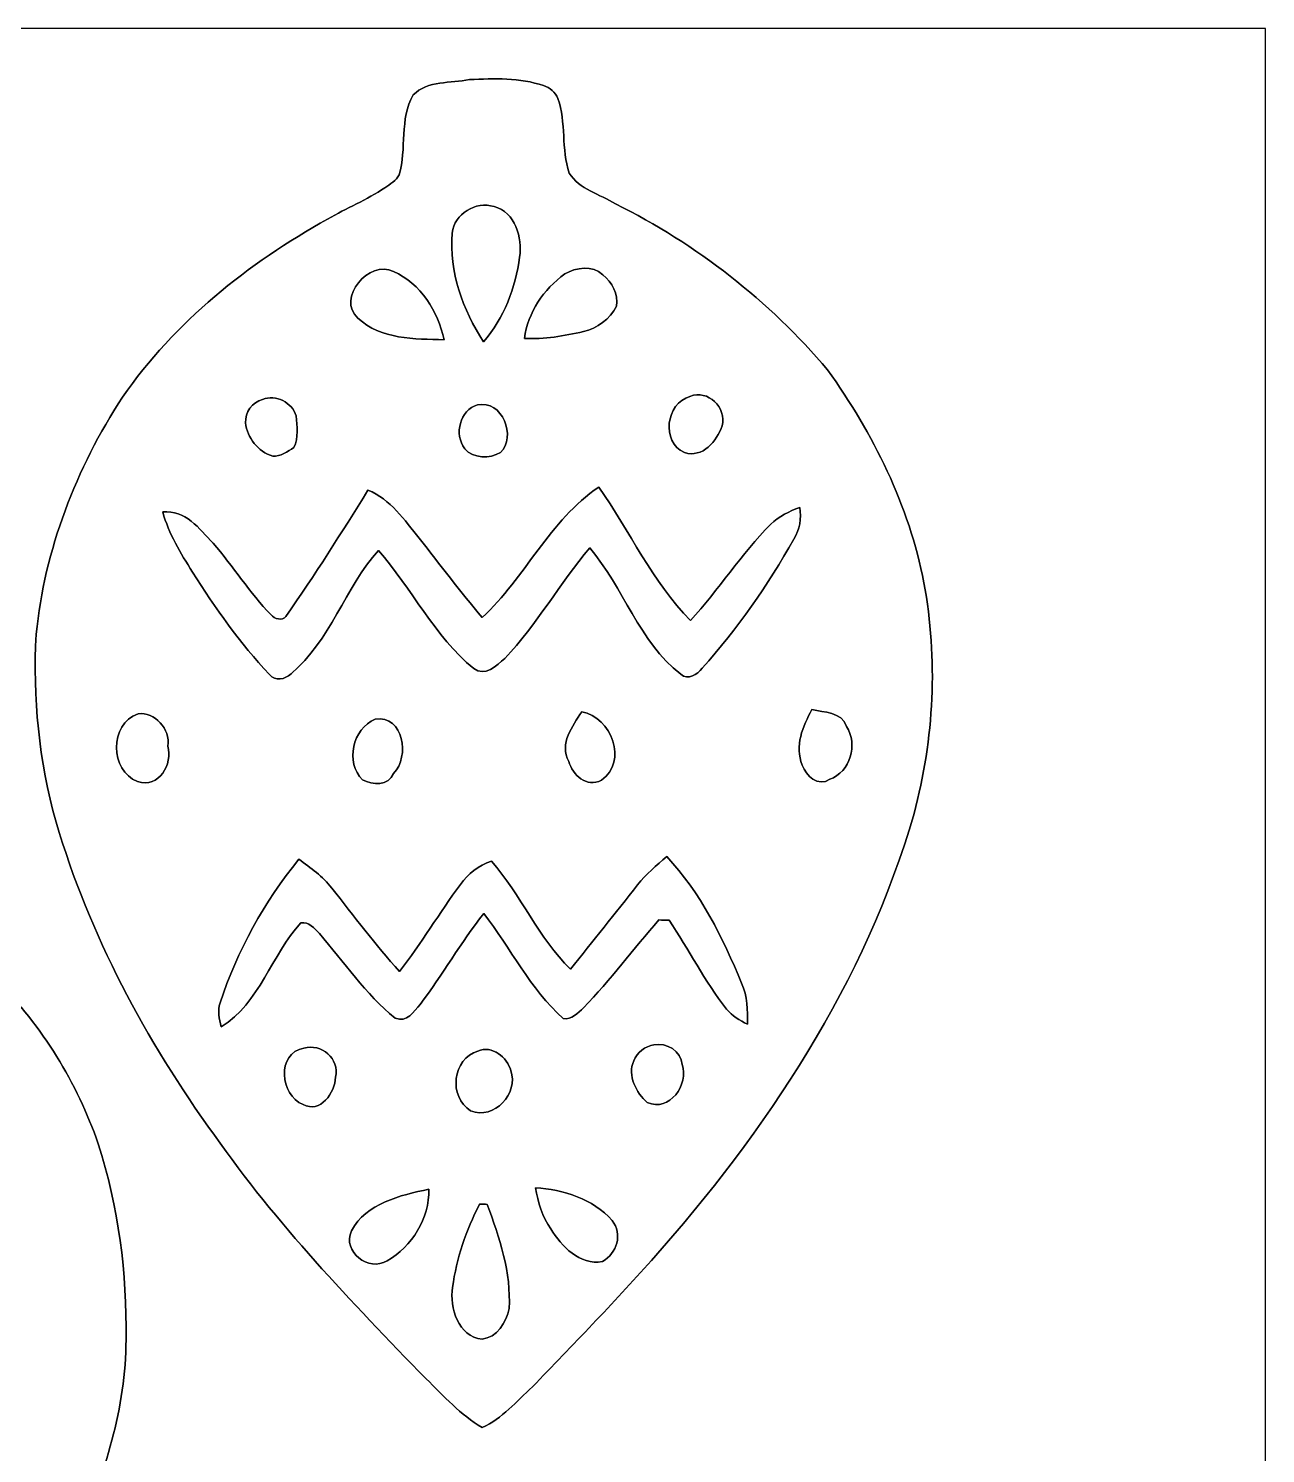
# Model space of a CAD drawing. Header units: centimetres. Extents: x -16.8 to 16.8, y -16.7 to 16.7.
# Drawn here: x 0.96 to 16.77, y -1.55 to 16.67 of the extents above; entities that cross this region are included whole.
import ezdxf

# ---------------------------------------------------------------- set-up
doc = ezdxf.new("R2010")
doc.units = ezdxf.units.CM
doc.header["$MEASUREMENT"] = 0
doc.layers.add('Layer 1', color=7, linetype='Continuous')

msp = doc.modelspace()

# ---------------------------------------------------------------- linework, layer by layer
at = {"layer": 'Layer 1', "color": 7}
for points, knots in [([(-16.77458, 16.66875), (-16.77458, 16.66875), (16.77458, 16.66875), (16.77458, 16.66875), (16.77458, 16.66875), (16.77458, 16.66875), (16.77458, -16.66875), (16.77458, -16.66875), (16.77458, -16.66875), (16.77458, -16.66875), (-16.77458, -16.66875), (-16.77458, -16.66875), (-16.77458, -16.66875), (-16.77458, -16.66875), (-16.77458, 16.66875), (-16.77458, 16.66875), (-16.77458, 16.66875), (-16.77458, 16.66875), (-16.77458, 16.66875), (-16.77458, 16.66875)], [0, 0, 0, 0, 0.16666667, 0.16666667, 0.16666667, 0.16666667, 0.33333333, 0.33333333, 0.33333333, 0.33333333, 0.5, 0.5, 0.5, 0.5, 0.66666667, 0.66666667, 0.66666667, 0.66666667, 1, 1, 1, 1]), ([(6.59518, 16.0147), (6.35847, 15.96637), (6.05861, 16.00694), (5.87622, 15.81997), (5.87622, 15.81997), (5.69701, 15.51376), (5.79649, 15.12817), (5.69489, 14.79832), (5.69489, 14.79832), (5.66455, 14.7193), (5.57601, 14.67979), (5.51462, 14.63357), (5.51462, 14.63357), (5.28285, 14.47765), (5.02285, 14.37181), (4.7812, 14.23317), (4.7812, 14.23317), (3.76273, 13.66591), (2.82716, 12.91696), (2.15688, 11.95423), (2.15688, 11.95423), (1.56704, 11.04653), (1.16064, 10.00584), (1.05516, 8.92422), (1.05516, 8.92422), (1.00824, 8.11812), (1.09114, 7.30285), (1.30881, 6.52462), (1.30881, 6.52462), (1.73637, 5.08212), (2.45075, 3.73733), (3.33375, 2.52342), (3.33375, 2.52342), (4.12327, 1.39206), (5.07965, 0.39335), (6.03991, -0.59231), (6.03991, -0.59231), (6.26745, -0.81139), (6.48194, -1.05586), (6.75816, -1.21461), (6.75816, -1.21461), (7.01252, -1.10384), (7.19702, -0.87948), (7.39951, -0.69709), (7.39951, -0.69709), (7.91104, -0.16157), (8.43209, 0.36513), (8.9221, 0.92075), (8.9221, 0.92075), (10.39812, 2.57881), (11.66424, 4.4831), (12.28019, 6.63399), (12.28019, 6.63399), (12.53772, 7.59178), (12.58676, 8.60707), (12.40719, 9.58321), (12.40719, 9.58321), (12.21528, 10.57134), (11.75949, 11.49068), (11.17494, 12.30348), (11.17494, 12.30348), (10.43058, 13.18789), (9.49784, 13.91214), (8.46314, 14.42649), (8.46314, 14.42649), (8.26558, 14.54926), (7.99853, 14.61347), (7.87047, 14.8209), (7.87047, 14.8209), (7.76887, 15.12605), (7.83308, 15.46754), (7.72689, 15.7734), (7.72689, 15.7734), (7.69302, 15.85207), (7.62494, 15.91275), (7.5438, 15.93885), (7.5438, 15.93885), (7.239, 16.03975), (6.91092, 16.03304), (6.59518, 16.0147), (6.59518, 16.0147), (6.59518, 16.0147), (6.59518, 16.0147), (6.59518, 16.0147)], [0, 0, 0, 0, 0.04545455, 0.04545455, 0.04545455, 0.04545455, 0.09090909, 0.09090909, 0.09090909, 0.09090909, 0.13636364, 0.13636364, 0.13636364, 0.13636364, 0.18181818, 0.18181818, 0.18181818, 0.18181818, 0.22727273, 0.22727273, 0.22727273, 0.22727273, 0.27272727, 0.27272727, 0.27272727, 0.27272727, 0.31818182, 0.31818182, 0.31818182, 0.31818182, 0.36363636, 0.36363636, 0.36363636, 0.36363636, 0.40909091, 0.40909091, 0.40909091, 0.40909091, 0.45454545, 0.45454545, 0.45454545, 0.45454545, 0.5, 0.5, 0.5, 0.5, 0.54545455, 0.54545455, 0.54545455, 0.54545455, 0.59090909, 0.59090909, 0.59090909, 0.59090909, 0.63636364, 0.63636364, 0.63636364, 0.63636364, 0.68181818, 0.68181818, 0.68181818, 0.68181818, 0.72727273, 0.72727273, 0.72727273, 0.72727273, 0.77272727, 0.77272727, 0.77272727, 0.77272727, 0.81818182, 0.81818182, 0.81818182, 0.81818182, 0.86363636, 0.86363636, 0.86363636, 0.86363636, 0.90909091, 0.90909091, 0.90909091, 0.90909091, 1, 1, 1, 1]), ([(6.37293, 14.05431), (6.40433, 14.30055), (6.67209, 14.46565), (6.91092, 14.39227), (6.91092, 14.39227), (7.18114, 14.32419), (7.27498, 13.99293), (7.23724, 13.7474), (7.23724, 13.7474), (7.18855, 13.35158), (7.03227, 12.96917), (6.77651, 12.6619), (6.77651, 12.6619), (6.50663, 13.07112), (6.33342, 13.55901), (6.37293, 14.05431)], [0, 0, 0, 0, 0.2, 0.2, 0.2, 0.2, 0.4, 0.4, 0.4, 0.4, 0.6, 0.6, 0.6, 0.6, 1, 1, 1, 1]), ([(5.16925, 12.96599), (4.88738, 13.2207), (5.31283, 13.71741), (5.62469, 13.56395), (5.62469, 13.56395), (5.96935, 13.40485), (6.19619, 13.0556), (6.26992, 12.69083), (6.26992, 12.69083), (5.89703, 12.70035), (5.46135, 12.69083), (5.16925, 12.96599)], [0, 0, 0, 0, 0.25, 0.25, 0.25, 0.25, 0.5, 0.5, 0.5, 0.5, 1, 1, 1, 1]), ([(7.81332, 13.53079), (7.95761, 13.61581), (8.16963, 13.64721), (8.29945, 13.52021), (8.29945, 13.52021), (8.41798, 13.42355), (8.50089, 13.27644), (8.47549, 13.11769), (8.47549, 13.11769), (8.38906, 12.95576), (8.23066, 12.83441), (8.05145, 12.7949), (8.05145, 12.7949), (7.80415, 12.73951), (7.55227, 12.6933), (7.29827, 12.706), (7.29827, 12.706), (7.34166, 13.04043), (7.54345, 13.33535), (7.81332, 13.53079)], [0, 0, 0, 0, 0.16666667, 0.16666667, 0.16666667, 0.16666667, 0.33333333, 0.33333333, 0.33333333, 0.33333333, 0.5, 0.5, 0.5, 0.5, 0.66666667, 0.66666667, 0.66666667, 0.66666667, 1, 1, 1, 1]), ([(9.41493, 11.96587), (9.6453, 12.05971), (9.88519, 11.81982), (9.82627, 11.58946), (9.82627, 11.58946), (9.76101, 11.39931), (9.57792, 11.17), (9.34367, 11.24903), (9.34367, 11.24903), (9.04169, 11.38167), (9.10696, 11.87697), (9.41493, 11.96587)], [0, 0, 0, 0, 0.25, 0.25, 0.25, 0.25, 0.5, 0.5, 0.5, 0.5, 1, 1, 1, 1]), ([(3.94794, 11.92812), (4.12186, 11.99444), (4.32752, 11.88967), (4.37832, 11.7154), (4.37832, 11.7154), (4.39173, 11.58416), (4.41078, 11.43635), (4.35116, 11.31252), (4.35116, 11.31252), (4.26967, 11.26208), (4.18077, 11.19329), (4.07987, 11.2014), (4.07987, 11.2014), (3.89114, 11.2589), (3.75497, 11.43564), (3.73168, 11.62826), (3.73168, 11.62826), (3.72533, 11.76126), (3.81847, 11.8932), (3.94794, 11.92812)], [0, 0, 0, 0, 0.16666667, 0.16666667, 0.16666667, 0.16666667, 0.33333333, 0.33333333, 0.33333333, 0.33333333, 0.5, 0.5, 0.5, 0.5, 0.66666667, 0.66666667, 0.66666667, 0.66666667, 1, 1, 1, 1]), ([(6.69854, 11.85651), (7.01111, 11.92989), (7.20337, 11.44658), (6.99206, 11.24656), (6.99206, 11.24656), (6.85447, 11.16753), (6.64316, 11.16894), (6.5345, 11.297), (6.5345, 11.297), (6.39692, 11.47798), (6.46994, 11.79301), (6.69854, 11.85651)], [0, 0, 0, 0, 0.25, 0.25, 0.25, 0.25, 0.5, 0.5, 0.5, 0.5, 1, 1, 1, 1]), ([(6.75957, 9.13836), (7.30744, 9.64988), (7.62035, 10.37978), (8.25006, 10.80735), (8.25006, 10.80735), (8.64341, 10.24255), (8.93586, 9.59626), (9.41987, 9.09955), (9.41987, 9.09955), (9.78323, 9.49254), (10.0711, 9.94974), (10.44787, 10.33145), (10.44787, 10.33145), (10.55017, 10.43481), (10.68564, 10.49584), (10.82005, 10.547), (10.82005, 10.547), (10.83663, 10.40624), (10.82428, 10.26301), (10.74314, 10.14201), (10.74314, 10.14201), (10.414, 9.55181), (10.01995, 8.99583), (9.57157, 8.48995), (9.57157, 8.48995), (9.50666, 8.41199), (9.3913, 8.33191), (9.29675, 8.41446), (9.29675, 8.41446), (8.75841, 8.83144), (8.5665, 9.52324), (8.13364, 10.02841), (8.13364, 10.02841), (7.74947, 9.57439), (7.45843, 9.04734), (7.04638, 8.6166), (7.04638, 8.6166), (6.94196, 8.52593), (6.79238, 8.3753), (6.65127, 8.48572), (6.65127, 8.48572), (6.1468, 8.90164), (5.85646, 9.50877), (5.43172, 9.99737), (5.43172, 9.99737), (5.00098, 9.51442), (4.81965, 8.84308), (4.31377, 8.42045), (4.31377, 8.42045), (4.23404, 8.34849), (4.11374, 8.31638), (4.03754, 8.41163), (4.03754, 8.41163), (3.66077, 8.8078), (3.34645, 9.26112), (3.05259, 9.72079), (3.05259, 9.72079), (2.90336, 9.9635), (2.74638, 10.20904), (2.67476, 10.48844), (2.67476, 10.48844), (2.95416, 10.51877), (3.14537, 10.27465), (3.31611, 10.0898), (3.31611, 10.0898), (3.57329, 9.79205), (3.7846, 9.45691), (4.05765, 9.17257), (4.05765, 9.17257), (4.10281, 9.12248), (4.20123, 9.09249), (4.2485, 9.15282), (4.2485, 9.15282), (4.6168, 9.67881), (4.95935, 10.22279), (5.29766, 10.76819), (5.29766, 10.76819), (5.58412, 10.65036), (5.76439, 10.38331), (5.95418, 10.15189), (5.95418, 10.15189), (6.21806, 9.81075), (6.47947, 9.46679), (6.75957, 9.13836)], [0, 0, 0, 0, 0.04545455, 0.04545455, 0.04545455, 0.04545455, 0.09090909, 0.09090909, 0.09090909, 0.09090909, 0.13636364, 0.13636364, 0.13636364, 0.13636364, 0.18181818, 0.18181818, 0.18181818, 0.18181818, 0.22727273, 0.22727273, 0.22727273, 0.22727273, 0.27272727, 0.27272727, 0.27272727, 0.27272727, 0.31818182, 0.31818182, 0.31818182, 0.31818182, 0.36363636, 0.36363636, 0.36363636, 0.36363636, 0.40909091, 0.40909091, 0.40909091, 0.40909091, 0.45454545, 0.45454545, 0.45454545, 0.45454545, 0.5, 0.5, 0.5, 0.5, 0.54545455, 0.54545455, 0.54545455, 0.54545455, 0.59090909, 0.59090909, 0.59090909, 0.59090909, 0.63636364, 0.63636364, 0.63636364, 0.63636364, 0.68181818, 0.68181818, 0.68181818, 0.68181818, 0.72727273, 0.72727273, 0.72727273, 0.72727273, 0.77272727, 0.77272727, 0.77272727, 0.77272727, 0.81818182, 0.81818182, 0.81818182, 0.81818182, 0.86363636, 0.86363636, 0.86363636, 0.86363636, 0.90909091, 0.90909091, 0.90909091, 0.90909091, 1, 1, 1, 1]), ([(-6.12069, 7.92127), (-6.24769, 7.5879), (-6.24311, 7.22665), (-6.29003, 6.8774), (-6.29003, 6.8774), (-6.33624, 6.73206), (-6.52956, 6.72218), (-6.6481, 6.6802), (-6.6481, 6.6802), (-8.24054, 6.31261), (-9.71091, 5.4169), (-10.74667, 4.15043), (-10.74667, 4.15043), (-11.29877, 3.4163), (-11.70799, 2.5721), (-11.90766, 1.67323), (-11.90766, 1.67323), (-12.10098, 0.79763), (-12.18988, -0.11959), (-12.00644, -1.00506), (-12.00644, -1.00506), (-11.62826, -3.03636), (-10.21539, -4.79566), (-8.4141, -5.76756), (-8.4141, -5.76756), (-6.74864, -6.67456), (-4.7311, -6.79732), (-2.91289, -6.33377), (-2.91289, -6.33377), (-0.97226, -5.81201), (0.68157, -4.39067), (1.57727, -2.60244), (1.57727, -2.60244), (1.93428, -1.81257), (2.20169, -0.96308), (2.2038, -0.0889), (2.2038, -0.0889), (2.21862, 0.75706), (2.10502, 1.6062), (1.8482, 2.41265), (1.8482, 2.41265), (1.57445, 3.19123), (1.13841, 3.91936), (0.54398, 4.49545), (0.54398, 4.49545), (-0.28504, 5.36116), (-1.31269, 6.03956), (-2.44122, 6.44666), (-2.44122, 6.44666), (-2.81023, 6.58707), (-3.21345, 6.63646), (-3.57117, 6.80014), (-3.57117, 6.80014), (-3.72674, 7.10565), (-3.62832, 7.47924), (-3.73874, 7.80203), (-3.73874, 7.80203), (-3.86539, 8.001), (-4.12821, 7.99042), (-4.33211, 8.01864), (-4.33211, 8.01864), (-4.92866, 8.09166), (-5.53473, 8.04827), (-6.12069, 7.92127), (-6.12069, 7.92127), (-6.12069, 7.92127), (-6.12069, 7.92127), (-6.12069, 7.92127)], [0, 0, 0, 0, 0.05555556, 0.05555556, 0.05555556, 0.05555556, 0.11111111, 0.11111111, 0.11111111, 0.11111111, 0.16666667, 0.16666667, 0.16666667, 0.16666667, 0.22222222, 0.22222222, 0.22222222, 0.22222222, 0.27777778, 0.27777778, 0.27777778, 0.27777778, 0.33333333, 0.33333333, 0.33333333, 0.33333333, 0.38888889, 0.38888889, 0.38888889, 0.38888889, 0.44444444, 0.44444444, 0.44444444, 0.44444444, 0.5, 0.5, 0.5, 0.5, 0.55555556, 0.55555556, 0.55555556, 0.55555556, 0.61111111, 0.61111111, 0.61111111, 0.61111111, 0.66666667, 0.66666667, 0.66666667, 0.66666667, 0.72222222, 0.72222222, 0.72222222, 0.72222222, 0.77777778, 0.77777778, 0.77777778, 0.77777778, 0.83333333, 0.83333333, 0.83333333, 0.83333333, 0.88888889, 0.88888889, 0.88888889, 0.88888889, 1, 1, 1, 1]), ([(2.35691, 7.90963), (2.56752, 7.93432), (2.77636, 7.71031), (2.73685, 7.49617), (2.73685, 7.49617), (2.80494, 7.26475), (2.62572, 6.95149), (2.35021, 7.0418), (2.35021, 7.0418), (1.99849, 7.17938), (1.98896, 7.77804), (2.35691, 7.90963)], [0, 0, 0, 0, 0.25, 0.25, 0.25, 0.25, 0.5, 0.5, 0.5, 0.5, 1, 1, 1, 1]), ([(5.3908, 7.83978), (5.75169, 7.89058), (5.83671, 7.36282), (5.62469, 7.14622), (5.62469, 7.14622), (5.56189, 6.985), (5.35305, 6.99241), (5.22887, 7.06508), (5.22887, 7.06508), (4.9971, 7.28345), (5.10505, 7.72054), (5.3908, 7.83978)], [0, 0, 0, 0, 0.25, 0.25, 0.25, 0.25, 0.5, 0.5, 0.5, 0.5, 1, 1, 1, 1]), ([(8.03134, 7.93432), (8.40599, 7.86412), (8.6293, 7.29827), (8.28322, 7.0612), (8.28322, 7.0612), (8.09413, 6.95501), (7.91351, 7.12823), (7.86553, 7.29968), (7.86553, 7.29968), (7.73924, 7.53039), (7.91386, 7.74982), (8.03134, 7.93432)], [0, 0, 0, 0, 0.25, 0.25, 0.25, 0.25, 0.5, 0.5, 0.5, 0.5, 1, 1, 1, 1]), ([(10.97527, 7.96219), (11.12696, 7.92304), (11.35733, 7.9375), (11.41554, 7.74559), (11.41554, 7.74559), (11.56688, 7.51558), (11.46528, 7.16492), (11.20211, 7.07072), (11.20211, 7.07072), (11.05394, 6.97054), (10.89695, 7.11517), (10.85109, 7.25241), (10.85109, 7.25241), (10.74808, 7.49723), (10.85885, 7.74841), (10.97527, 7.96219)], [0, 0, 0, 0, 0.2, 0.2, 0.2, 0.2, 0.4, 0.4, 0.4, 0.4, 0.6, 0.6, 0.6, 0.6, 1, 1, 1, 1]), ([(8.74395, 5.721), (8.85155, 5.85788), (8.98631, 5.96971), (9.11825, 6.08189), (9.11825, 6.08189), (9.55146, 5.62151), (9.83615, 5.04331), (10.07533, 4.4637), (10.07533, 4.4637), (10.15047, 4.29895), (10.15294, 4.11656), (10.14906, 3.93841), (10.14906, 3.93841), (10.0524, 3.99098), (9.95327, 4.04601), (9.88307, 4.13279), (9.88307, 4.13279), (9.60508, 4.49016), (9.39835, 4.89409), (9.14859, 5.27015), (9.14859, 5.27015), (9.10449, 5.27121), (9.0611, 5.27191), (9.01771, 5.27262), (9.01771, 5.27262), (8.69033, 4.90396), (8.39858, 4.50462), (8.05427, 4.15114), (8.05427, 4.15114), (7.98442, 4.08376), (7.90046, 3.99697), (7.79321, 4.01179), (7.79321, 4.01179), (7.37306, 4.39279), (7.12082, 4.91349), (6.77721, 5.35728), (6.77721, 5.35728), (6.48688, 4.98299), (6.24911, 4.57165), (5.96547, 4.19276), (5.96547, 4.19276), (5.88186, 4.10422), (5.79931, 3.95041), (5.6448, 4.0192), (5.6448, 4.0192), (5.26486, 4.3247), (4.99286, 4.73498), (4.67572, 5.0994), (4.67572, 5.0994), (4.61257, 5.16537), (4.54096, 5.25251), (4.4383, 5.23593), (4.4383, 5.23593), (4.06224, 4.82459), (3.91336, 4.21181), (3.42159, 3.90631), (3.42159, 3.90631), (3.3976, 4.00544), (3.37044, 4.11127), (3.40713, 4.21111), (3.40713, 4.21111), (3.62373, 4.87927), (3.97157, 5.50157), (4.41254, 6.04767), (4.41254, 6.04767), (4.5653, 5.94113), (4.71876, 5.82965), (4.83376, 5.68078), (4.83376, 5.68078), (5.11916, 5.32271), (5.39186, 4.95371), (5.70159, 4.61539), (5.70159, 4.61539), (5.98029, 4.9724), (6.21136, 5.36293), (6.47876, 5.7277), (6.47876, 5.7277), (6.57754, 5.86352), (6.71336, 5.97112), (6.87529, 6.02333), (6.87529, 6.02333), (7.25311, 5.59329), (7.47995, 5.04543), (7.88705, 4.64185), (7.88705, 4.64185), (8.1721, 5.00204), (8.46137, 5.35869), (8.74395, 5.721)], [0, 0, 0, 0, 0.04347826, 0.04347826, 0.04347826, 0.04347826, 0.08695652, 0.08695652, 0.08695652, 0.08695652, 0.13043478, 0.13043478, 0.13043478, 0.13043478, 0.17391304, 0.17391304, 0.17391304, 0.17391304, 0.2173913, 0.2173913, 0.2173913, 0.2173913, 0.26086957, 0.26086957, 0.26086957, 0.26086957, 0.30434783, 0.30434783, 0.30434783, 0.30434783, 0.34782609, 0.34782609, 0.34782609, 0.34782609, 0.39130435, 0.39130435, 0.39130435, 0.39130435, 0.43478261, 0.43478261, 0.43478261, 0.43478261, 0.47826087, 0.47826087, 0.47826087, 0.47826087, 0.52173913, 0.52173913, 0.52173913, 0.52173913, 0.56521739, 0.56521739, 0.56521739, 0.56521739, 0.60869565, 0.60869565, 0.60869565, 0.60869565, 0.65217391, 0.65217391, 0.65217391, 0.65217391, 0.69565217, 0.69565217, 0.69565217, 0.69565217, 0.73913043, 0.73913043, 0.73913043, 0.73913043, 0.7826087, 0.7826087, 0.7826087, 0.7826087, 0.82608696, 0.82608696, 0.82608696, 0.82608696, 0.86956522, 0.86956522, 0.86956522, 0.86956522, 0.91304348, 0.91304348, 0.91304348, 0.91304348, 1, 1, 1, 1]), ([(4.4771, 3.63396), (4.69865, 3.69923), (4.94101, 3.4992), (4.88103, 3.26355), (4.88103, 3.26355), (4.87997, 3.0667), (4.68454, 2.79118), (4.46793, 2.91465), (4.46793, 2.91465), (4.16948, 3.0286), (4.12503, 3.57188), (4.4771, 3.63396)], [0, 0, 0, 0, 0.25, 0.25, 0.25, 0.25, 0.5, 0.5, 0.5, 0.5, 1, 1, 1, 1]), ([(6.70313, 3.59586), (6.88481, 3.67806), (7.07778, 3.51402), (7.1247, 3.34716), (7.1247, 3.34716), (7.22736, 3.05364), (6.91162, 2.71039), (6.6107, 2.83422), (6.6107, 2.83422), (6.32107, 3.01202), (6.37963, 3.50026), (6.70313, 3.59586)], [0, 0, 0, 0, 0.25, 0.25, 0.25, 0.25, 0.5, 0.5, 0.5, 0.5, 1, 1, 1, 1]), ([(8.95456, 3.67594), (9.11648, 3.71087), (9.30169, 3.59622), (9.31721, 3.42477), (9.31721, 3.42477), (9.40082, 3.17253), (9.15635, 2.80882), (8.86848, 2.9397), (8.86848, 2.9397), (8.73019, 3.0607), (8.60778, 3.28507), (8.69774, 3.47204), (8.69774, 3.47204), (8.73866, 3.5814), (8.84061, 3.65725), (8.95456, 3.67594)], [0, 0, 0, 0, 0.2, 0.2, 0.2, 0.2, 0.4, 0.4, 0.4, 0.4, 0.6, 0.6, 0.6, 0.6, 1, 1, 1, 1]), ([(5.086, 1.29893), (5.27156, 1.65453), (5.71712, 1.75084), (6.07377, 1.83162), (6.07377, 1.83162), (6.0893, 1.45627), (5.85929, 1.10067), (5.54214, 0.91369), (5.54214, 0.91369), (5.31072, 0.77294), (4.96217, 1.03011), (5.086, 1.29893)], [0, 0, 0, 0, 0.25, 0.25, 0.25, 0.25, 0.5, 0.5, 0.5, 0.5, 1, 1, 1, 1]), ([(7.43902, 1.84785), (7.79745, 1.82633), (8.17492, 1.70674), (8.41904, 1.43263), (8.41904, 1.43263), (8.55592, 1.25518), (8.48325, 1.01106), (8.29557, 0.90593), (8.29557, 0.90593), (8.00594, 0.85337), (7.77381, 1.10102), (7.63623, 1.32256), (7.63623, 1.32256), (7.52581, 1.47708), (7.4736, 1.6637), (7.43902, 1.84785)], [0, 0, 0, 0, 0.2, 0.2, 0.2, 0.2, 0.4, 0.4, 0.4, 0.4, 0.6, 0.6, 0.6, 0.6, 1, 1, 1, 1]), ([(6.72324, 1.63971), (6.74758, 1.63901), (6.79697, 1.63795), (6.82166, 1.63724), (6.82166, 1.63724), (6.97971, 1.21038), (7.13176, 0.76588), (7.10212, 0.30374), (7.10212, 0.30374), (7.07143, 0.13018), (6.94267, -0.06703), (6.75605, -0.08643), (6.75605, -0.08643), (6.45266, -0.0575), (6.33977, 0.31962), (6.37963, 0.57538), (6.37963, 0.57538), (6.43008, 0.94721), (6.55214, 1.30634), (6.72324, 1.63971)], [0, 0, 0, 0, 0.16666667, 0.16666667, 0.16666667, 0.16666667, 0.33333333, 0.33333333, 0.33333333, 0.33333333, 0.5, 0.5, 0.5, 0.5, 0.66666667, 0.66666667, 0.66666667, 0.66666667, 1, 1, 1, 1])]:
    msp.add_open_spline(points, degree=3, knots=knots, dxfattribs=at)
at = {"layer": 'Layer 1', "color": 250}
for points, knots in [([(6.59518, 16.0147), (6.91092, 16.03304), (7.239, 16.03975), (7.5438, 15.93885), (7.5438, 15.93885), (7.62494, 15.91275), (7.69302, 15.85207), (7.72689, 15.7734), (7.72689, 15.7734), (7.83308, 15.46754), (7.76887, 15.12605), (7.87047, 14.8209), (7.87047, 14.8209), (7.99853, 14.61347), (8.26558, 14.54926), (8.46314, 14.42649), (8.46314, 14.42649), (9.49784, 13.91214), (10.43058, 13.18789), (11.17494, 12.30348), (11.17494, 12.30348), (11.75949, 11.49068), (12.21528, 10.57134), (12.40719, 9.58321), (12.40719, 9.58321), (12.58676, 8.60707), (12.53772, 7.59178), (12.28019, 6.63399), (12.28019, 6.63399), (11.66424, 4.4831), (10.39812, 2.57881), (8.9221, 0.92075), (8.9221, 0.92075), (8.43209, 0.36513), (7.91104, -0.16157), (7.39951, -0.69709), (7.39951, -0.69709), (7.19702, -0.87948), (7.01252, -1.10384), (6.75816, -1.21461), (6.75816, -1.21461), (6.48194, -1.05586), (6.26745, -0.81139), (6.03991, -0.59231), (6.03991, -0.59231), (5.07965, 0.39335), (4.12327, 1.39206), (3.33375, 2.52342), (3.33375, 2.52342), (2.45075, 3.73733), (1.73637, 5.08212), (1.30881, 6.52462), (1.30881, 6.52462), (1.09114, 7.30285), (1.00824, 8.11812), (1.05516, 8.92422), (1.05516, 8.92422), (1.16064, 10.00584), (1.56704, 11.04653), (2.15688, 11.95423), (2.15688, 11.95423), (2.82716, 12.91696), (3.76273, 13.66591), (4.7812, 14.23317), (4.7812, 14.23317), (5.02285, 14.37181), (5.28285, 14.47765), (5.51462, 14.63357), (5.51462, 14.63357), (5.57601, 14.67979), (5.66455, 14.7193), (5.69489, 14.79832), (5.69489, 14.79832), (5.79649, 15.12817), (5.69701, 15.51376), (5.87622, 15.81997), (5.87622, 15.81997), (6.05861, 16.00694), (6.35847, 15.96637), (6.59518, 16.0147), (6.59518, 16.0147), (6.59518, 16.0147), (6.59518, 16.0147), (6.59518, 16.0147)], [0, 0, 0, 0, 0.04545455, 0.04545455, 0.04545455, 0.04545455, 0.09090909, 0.09090909, 0.09090909, 0.09090909, 0.13636364, 0.13636364, 0.13636364, 0.13636364, 0.18181818, 0.18181818, 0.18181818, 0.18181818, 0.22727273, 0.22727273, 0.22727273, 0.22727273, 0.27272727, 0.27272727, 0.27272727, 0.27272727, 0.31818182, 0.31818182, 0.31818182, 0.31818182, 0.36363636, 0.36363636, 0.36363636, 0.36363636, 0.40909091, 0.40909091, 0.40909091, 0.40909091, 0.45454545, 0.45454545, 0.45454545, 0.45454545, 0.5, 0.5, 0.5, 0.5, 0.54545455, 0.54545455, 0.54545455, 0.54545455, 0.59090909, 0.59090909, 0.59090909, 0.59090909, 0.63636364, 0.63636364, 0.63636364, 0.63636364, 0.68181818, 0.68181818, 0.68181818, 0.68181818, 0.72727273, 0.72727273, 0.72727273, 0.72727273, 0.77272727, 0.77272727, 0.77272727, 0.77272727, 0.81818182, 0.81818182, 0.81818182, 0.81818182, 0.86363636, 0.86363636, 0.86363636, 0.86363636, 0.90909091, 0.90909091, 0.90909091, 0.90909091, 1, 1, 1, 1]), ([(6.37293, 14.05431), (6.33342, 13.55901), (6.50663, 13.07112), (6.77651, 12.6619), (6.77651, 12.6619), (7.03227, 12.96917), (7.18855, 13.35158), (7.23724, 13.7474), (7.23724, 13.7474), (7.27498, 13.99293), (7.18114, 14.32419), (6.91092, 14.39227), (6.91092, 14.39227), (6.67209, 14.46565), (6.40433, 14.30055), (6.37293, 14.05431), (6.37293, 14.05431), (6.37293, 14.05431), (6.37293, 14.05431), (6.37293, 14.05431)], [0, 0, 0, 0, 0.16666667, 0.16666667, 0.16666667, 0.16666667, 0.33333333, 0.33333333, 0.33333333, 0.33333333, 0.5, 0.5, 0.5, 0.5, 0.66666667, 0.66666667, 0.66666667, 0.66666667, 1, 1, 1, 1]), ([(5.16925, 12.96599), (5.46135, 12.69083), (5.89703, 12.70035), (6.26992, 12.69083), (6.26992, 12.69083), (6.19619, 13.0556), (5.96935, 13.40485), (5.62469, 13.56395), (5.62469, 13.56395), (5.31283, 13.71741), (4.88738, 13.2207), (5.16925, 12.96599), (5.16925, 12.96599), (5.16925, 12.96599), (5.16925, 12.96599), (5.16925, 12.96599)], [0, 0, 0, 0, 0.2, 0.2, 0.2, 0.2, 0.4, 0.4, 0.4, 0.4, 0.6, 0.6, 0.6, 0.6, 1, 1, 1, 1]), ([(7.81332, 13.53079), (7.54345, 13.33535), (7.34166, 13.04043), (7.29827, 12.706), (7.29827, 12.706), (7.55227, 12.6933), (7.80415, 12.73951), (8.05145, 12.7949), (8.05145, 12.7949), (8.23066, 12.83441), (8.38906, 12.95576), (8.47549, 13.11769), (8.47549, 13.11769), (8.50089, 13.27644), (8.41798, 13.42355), (8.29945, 13.52021), (8.29945, 13.52021), (8.16963, 13.64721), (7.95761, 13.61581), (7.81332, 13.53079), (7.81332, 13.53079), (7.81332, 13.53079), (7.81332, 13.53079), (7.81332, 13.53079)], [0, 0, 0, 0, 0.14285714, 0.14285714, 0.14285714, 0.14285714, 0.28571429, 0.28571429, 0.28571429, 0.28571429, 0.42857143, 0.42857143, 0.42857143, 0.42857143, 0.57142857, 0.57142857, 0.57142857, 0.57142857, 0.71428571, 0.71428571, 0.71428571, 0.71428571, 1, 1, 1, 1]), ([(9.41493, 11.96587), (9.10696, 11.87697), (9.04169, 11.38167), (9.34367, 11.24903), (9.34367, 11.24903), (9.57792, 11.17), (9.76101, 11.39931), (9.82627, 11.58946), (9.82627, 11.58946), (9.88519, 11.81982), (9.6453, 12.05971), (9.41493, 11.96587), (9.41493, 11.96587), (9.41493, 11.96587), (9.41493, 11.96587), (9.41493, 11.96587)], [0, 0, 0, 0, 0.2, 0.2, 0.2, 0.2, 0.4, 0.4, 0.4, 0.4, 0.6, 0.6, 0.6, 0.6, 1, 1, 1, 1]), ([(3.94794, 11.92812), (3.81847, 11.8932), (3.72533, 11.76126), (3.73168, 11.62826), (3.73168, 11.62826), (3.75497, 11.43564), (3.89114, 11.2589), (4.07987, 11.2014), (4.07987, 11.2014), (4.18077, 11.19329), (4.26967, 11.26208), (4.35116, 11.31252), (4.35116, 11.31252), (4.41078, 11.43635), (4.39173, 11.58416), (4.37832, 11.7154), (4.37832, 11.7154), (4.32752, 11.88967), (4.12186, 11.99444), (3.94794, 11.92812), (3.94794, 11.92812), (3.94794, 11.92812), (3.94794, 11.92812), (3.94794, 11.92812)], [0, 0, 0, 0, 0.14285714, 0.14285714, 0.14285714, 0.14285714, 0.28571429, 0.28571429, 0.28571429, 0.28571429, 0.42857143, 0.42857143, 0.42857143, 0.42857143, 0.57142857, 0.57142857, 0.57142857, 0.57142857, 0.71428571, 0.71428571, 0.71428571, 0.71428571, 1, 1, 1, 1]), ([(6.69854, 11.85651), (6.46994, 11.79301), (6.39692, 11.47798), (6.5345, 11.297), (6.5345, 11.297), (6.64316, 11.16894), (6.85447, 11.16753), (6.99206, 11.24656), (6.99206, 11.24656), (7.20337, 11.44658), (7.01111, 11.92989), (6.69854, 11.85651), (6.69854, 11.85651), (6.69854, 11.85651), (6.69854, 11.85651), (6.69854, 11.85651)], [0, 0, 0, 0, 0.2, 0.2, 0.2, 0.2, 0.4, 0.4, 0.4, 0.4, 0.6, 0.6, 0.6, 0.6, 1, 1, 1, 1]), ([(6.75957, 9.13836), (6.47947, 9.46679), (6.21806, 9.81075), (5.95418, 10.15189), (5.95418, 10.15189), (5.76439, 10.38331), (5.58412, 10.65036), (5.29766, 10.76819), (5.29766, 10.76819), (4.95935, 10.22279), (4.6168, 9.67881), (4.2485, 9.15282), (4.2485, 9.15282), (4.20123, 9.09249), (4.10281, 9.12248), (4.05765, 9.17257), (4.05765, 9.17257), (3.7846, 9.45691), (3.57329, 9.79205), (3.31611, 10.0898), (3.31611, 10.0898), (3.14537, 10.27465), (2.95416, 10.51877), (2.67476, 10.48844), (2.67476, 10.48844), (2.74638, 10.20904), (2.90336, 9.9635), (3.05259, 9.72079), (3.05259, 9.72079), (3.34645, 9.26112), (3.66077, 8.8078), (4.03754, 8.41163), (4.03754, 8.41163), (4.11374, 8.31638), (4.23404, 8.34849), (4.31377, 8.42045), (4.31377, 8.42045), (4.81965, 8.84308), (5.00098, 9.51442), (5.43172, 9.99737), (5.43172, 9.99737), (5.85646, 9.50877), (6.1468, 8.90164), (6.65127, 8.48572), (6.65127, 8.48572), (6.79238, 8.3753), (6.94196, 8.52593), (7.04638, 8.6166), (7.04638, 8.6166), (7.45843, 9.04734), (7.74947, 9.57439), (8.13364, 10.02841), (8.13364, 10.02841), (8.5665, 9.52324), (8.75841, 8.83144), (9.29675, 8.41446), (9.29675, 8.41446), (9.3913, 8.33191), (9.50666, 8.41199), (9.57157, 8.48995), (9.57157, 8.48995), (10.01995, 8.99583), (10.414, 9.55181), (10.74314, 10.14201), (10.74314, 10.14201), (10.82428, 10.26301), (10.83663, 10.40624), (10.82005, 10.547), (10.82005, 10.547), (10.68564, 10.49584), (10.55017, 10.43481), (10.44787, 10.33145), (10.44787, 10.33145), (10.0711, 9.94974), (9.78323, 9.49254), (9.41987, 9.09955), (9.41987, 9.09955), (8.93586, 9.59626), (8.64341, 10.24255), (8.25006, 10.80735), (8.25006, 10.80735), (7.62035, 10.37978), (7.30744, 9.64988), (6.75957, 9.13836), (6.75957, 9.13836), (6.75957, 9.13836), (6.75957, 9.13836), (6.75957, 9.13836)], [0, 0, 0, 0, 0.04347826, 0.04347826, 0.04347826, 0.04347826, 0.08695652, 0.08695652, 0.08695652, 0.08695652, 0.13043478, 0.13043478, 0.13043478, 0.13043478, 0.17391304, 0.17391304, 0.17391304, 0.17391304, 0.2173913, 0.2173913, 0.2173913, 0.2173913, 0.26086957, 0.26086957, 0.26086957, 0.26086957, 0.30434783, 0.30434783, 0.30434783, 0.30434783, 0.34782609, 0.34782609, 0.34782609, 0.34782609, 0.39130435, 0.39130435, 0.39130435, 0.39130435, 0.43478261, 0.43478261, 0.43478261, 0.43478261, 0.47826087, 0.47826087, 0.47826087, 0.47826087, 0.52173913, 0.52173913, 0.52173913, 0.52173913, 0.56521739, 0.56521739, 0.56521739, 0.56521739, 0.60869565, 0.60869565, 0.60869565, 0.60869565, 0.65217391, 0.65217391, 0.65217391, 0.65217391, 0.69565217, 0.69565217, 0.69565217, 0.69565217, 0.73913043, 0.73913043, 0.73913043, 0.73913043, 0.7826087, 0.7826087, 0.7826087, 0.7826087, 0.82608696, 0.82608696, 0.82608696, 0.82608696, 0.86956522, 0.86956522, 0.86956522, 0.86956522, 0.91304348, 0.91304348, 0.91304348, 0.91304348, 1, 1, 1, 1]), ([(-6.12069, 7.92127), (-5.53473, 8.04827), (-4.92866, 8.09166), (-4.33211, 8.01864), (-4.33211, 8.01864), (-4.12821, 7.99042), (-3.86539, 8.001), (-3.73874, 7.80203), (-3.73874, 7.80203), (-3.62832, 7.47924), (-3.72674, 7.10565), (-3.57117, 6.80014), (-3.57117, 6.80014), (-3.21345, 6.63646), (-2.81023, 6.58707), (-2.44122, 6.44666), (-2.44122, 6.44666), (-1.31269, 6.03956), (-0.28504, 5.36116), (0.54398, 4.49545), (0.54398, 4.49545), (1.13841, 3.91936), (1.57445, 3.19123), (1.8482, 2.41265), (1.8482, 2.41265), (2.10502, 1.6062), (2.21862, 0.75706), (2.2038, -0.0889), (2.2038, -0.0889), (2.20169, -0.96308), (1.93428, -1.81257), (1.57727, -2.60244), (1.57727, -2.60244), (0.68157, -4.39067), (-0.97226, -5.81201), (-2.91289, -6.33377), (-2.91289, -6.33377), (-4.7311, -6.79732), (-6.74864, -6.67456), (-8.4141, -5.76756), (-8.4141, -5.76756), (-10.21539, -4.79566), (-11.62826, -3.03636), (-12.00644, -1.00506), (-12.00644, -1.00506), (-12.18988, -0.11959), (-12.10098, 0.79763), (-11.90766, 1.67323), (-11.90766, 1.67323), (-11.70799, 2.5721), (-11.29877, 3.4163), (-10.74667, 4.15043), (-10.74667, 4.15043), (-9.71091, 5.4169), (-8.24054, 6.31261), (-6.6481, 6.6802), (-6.6481, 6.6802), (-6.52956, 6.72218), (-6.33624, 6.73206), (-6.29003, 6.8774), (-6.29003, 6.8774), (-6.24311, 7.22665), (-6.24769, 7.5879), (-6.12069, 7.92127), (-6.12069, 7.92127), (-6.12069, 7.92127), (-6.12069, 7.92127), (-6.12069, 7.92127)], [0, 0, 0, 0, 0.05555556, 0.05555556, 0.05555556, 0.05555556, 0.11111111, 0.11111111, 0.11111111, 0.11111111, 0.16666667, 0.16666667, 0.16666667, 0.16666667, 0.22222222, 0.22222222, 0.22222222, 0.22222222, 0.27777778, 0.27777778, 0.27777778, 0.27777778, 0.33333333, 0.33333333, 0.33333333, 0.33333333, 0.38888889, 0.38888889, 0.38888889, 0.38888889, 0.44444444, 0.44444444, 0.44444444, 0.44444444, 0.5, 0.5, 0.5, 0.5, 0.55555556, 0.55555556, 0.55555556, 0.55555556, 0.61111111, 0.61111111, 0.61111111, 0.61111111, 0.66666667, 0.66666667, 0.66666667, 0.66666667, 0.72222222, 0.72222222, 0.72222222, 0.72222222, 0.77777778, 0.77777778, 0.77777778, 0.77777778, 0.83333333, 0.83333333, 0.83333333, 0.83333333, 0.88888889, 0.88888889, 0.88888889, 0.88888889, 1, 1, 1, 1]), ([(2.35691, 7.90963), (1.98896, 7.77804), (1.99849, 7.17938), (2.35021, 7.0418), (2.35021, 7.0418), (2.62572, 6.95149), (2.80494, 7.26475), (2.73685, 7.49617), (2.73685, 7.49617), (2.77636, 7.71031), (2.56752, 7.93432), (2.35691, 7.90963), (2.35691, 7.90963), (2.35691, 7.90963), (2.35691, 7.90963), (2.35691, 7.90963)], [0, 0, 0, 0, 0.2, 0.2, 0.2, 0.2, 0.4, 0.4, 0.4, 0.4, 0.6, 0.6, 0.6, 0.6, 1, 1, 1, 1]), ([(5.3908, 7.83978), (5.10505, 7.72054), (4.9971, 7.28345), (5.22887, 7.06508), (5.22887, 7.06508), (5.35305, 6.99241), (5.56189, 6.985), (5.62469, 7.14622), (5.62469, 7.14622), (5.83671, 7.36282), (5.75169, 7.89058), (5.3908, 7.83978), (5.3908, 7.83978), (5.3908, 7.83978), (5.3908, 7.83978), (5.3908, 7.83978)], [0, 0, 0, 0, 0.2, 0.2, 0.2, 0.2, 0.4, 0.4, 0.4, 0.4, 0.6, 0.6, 0.6, 0.6, 1, 1, 1, 1]), ([(8.03134, 7.93432), (7.91386, 7.74982), (7.73924, 7.53039), (7.86553, 7.29968), (7.86553, 7.29968), (7.91351, 7.12823), (8.09413, 6.95501), (8.28322, 7.0612), (8.28322, 7.0612), (8.6293, 7.29827), (8.40599, 7.86412), (8.03134, 7.93432), (8.03134, 7.93432), (8.03134, 7.93432), (8.03134, 7.93432), (8.03134, 7.93432)], [0, 0, 0, 0, 0.2, 0.2, 0.2, 0.2, 0.4, 0.4, 0.4, 0.4, 0.6, 0.6, 0.6, 0.6, 1, 1, 1, 1]), ([(10.97527, 7.96219), (10.85885, 7.74841), (10.74808, 7.49723), (10.85109, 7.25241), (10.85109, 7.25241), (10.89695, 7.11517), (11.05394, 6.97054), (11.20211, 7.07072), (11.20211, 7.07072), (11.46528, 7.16492), (11.56688, 7.51558), (11.41554, 7.74559), (11.41554, 7.74559), (11.35733, 7.9375), (11.12696, 7.92304), (10.97527, 7.96219), (10.97527, 7.96219), (10.97527, 7.96219), (10.97527, 7.96219), (10.97527, 7.96219)], [0, 0, 0, 0, 0.16666667, 0.16666667, 0.16666667, 0.16666667, 0.33333333, 0.33333333, 0.33333333, 0.33333333, 0.5, 0.5, 0.5, 0.5, 0.66666667, 0.66666667, 0.66666667, 0.66666667, 1, 1, 1, 1]), ([(8.74395, 5.721), (8.46137, 5.35869), (8.1721, 5.00204), (7.88705, 4.64185), (7.88705, 4.64185), (7.47995, 5.04543), (7.25311, 5.59329), (6.87529, 6.02333), (6.87529, 6.02333), (6.71336, 5.97112), (6.57754, 5.86352), (6.47876, 5.7277), (6.47876, 5.7277), (6.21136, 5.36293), (5.98029, 4.9724), (5.70159, 4.61539), (5.70159, 4.61539), (5.39186, 4.95371), (5.11916, 5.32271), (4.83376, 5.68078), (4.83376, 5.68078), (4.71876, 5.82965), (4.5653, 5.94113), (4.41254, 6.04767), (4.41254, 6.04767), (3.97157, 5.50157), (3.62373, 4.87927), (3.40713, 4.21111), (3.40713, 4.21111), (3.37044, 4.11127), (3.3976, 4.00544), (3.42159, 3.90631), (3.42159, 3.90631), (3.91336, 4.21181), (4.06224, 4.82459), (4.4383, 5.23593), (4.4383, 5.23593), (4.54096, 5.25251), (4.61257, 5.16537), (4.67572, 5.0994), (4.67572, 5.0994), (4.99286, 4.73498), (5.26486, 4.3247), (5.6448, 4.0192), (5.6448, 4.0192), (5.79931, 3.95041), (5.88186, 4.10422), (5.96547, 4.19276), (5.96547, 4.19276), (6.24911, 4.57165), (6.48688, 4.98299), (6.77721, 5.35728), (6.77721, 5.35728), (7.12082, 4.91349), (7.37306, 4.39279), (7.79321, 4.01179), (7.79321, 4.01179), (7.90046, 3.99697), (7.98442, 4.08376), (8.05427, 4.15114), (8.05427, 4.15114), (8.39858, 4.50462), (8.69033, 4.90396), (9.01771, 5.27262), (9.01771, 5.27262), (9.0611, 5.27191), (9.10449, 5.27121), (9.14859, 5.27015), (9.14859, 5.27015), (9.39835, 4.89409), (9.60508, 4.49016), (9.88307, 4.13279), (9.88307, 4.13279), (9.95327, 4.04601), (10.0524, 3.99098), (10.14906, 3.93841), (10.14906, 3.93841), (10.15294, 4.11656), (10.15047, 4.29895), (10.07533, 4.4637), (10.07533, 4.4637), (9.83615, 5.04331), (9.55146, 5.62151), (9.11825, 6.08189), (9.11825, 6.08189), (8.98631, 5.96971), (8.85155, 5.85788), (8.74395, 5.721), (8.74395, 5.721), (8.74395, 5.721), (8.74395, 5.721), (8.74395, 5.721)], [0, 0, 0, 0, 0.04166667, 0.04166667, 0.04166667, 0.04166667, 0.08333333, 0.08333333, 0.08333333, 0.08333333, 0.125, 0.125, 0.125, 0.125, 0.16666667, 0.16666667, 0.16666667, 0.16666667, 0.20833333, 0.20833333, 0.20833333, 0.20833333, 0.25, 0.25, 0.25, 0.25, 0.29166667, 0.29166667, 0.29166667, 0.29166667, 0.33333333, 0.33333333, 0.33333333, 0.33333333, 0.375, 0.375, 0.375, 0.375, 0.41666667, 0.41666667, 0.41666667, 0.41666667, 0.45833333, 0.45833333, 0.45833333, 0.45833333, 0.5, 0.5, 0.5, 0.5, 0.54166667, 0.54166667, 0.54166667, 0.54166667, 0.58333333, 0.58333333, 0.58333333, 0.58333333, 0.625, 0.625, 0.625, 0.625, 0.66666667, 0.66666667, 0.66666667, 0.66666667, 0.70833333, 0.70833333, 0.70833333, 0.70833333, 0.75, 0.75, 0.75, 0.75, 0.79166667, 0.79166667, 0.79166667, 0.79166667, 0.83333333, 0.83333333, 0.83333333, 0.83333333, 0.875, 0.875, 0.875, 0.875, 0.91666667, 0.91666667, 0.91666667, 0.91666667, 1, 1, 1, 1]), ([(4.4771, 3.63396), (4.12503, 3.57188), (4.16948, 3.0286), (4.46793, 2.91465), (4.46793, 2.91465), (4.68454, 2.79118), (4.87997, 3.0667), (4.88103, 3.26355), (4.88103, 3.26355), (4.94101, 3.4992), (4.69865, 3.69923), (4.4771, 3.63396), (4.4771, 3.63396), (4.4771, 3.63396), (4.4771, 3.63396), (4.4771, 3.63396)], [0, 0, 0, 0, 0.2, 0.2, 0.2, 0.2, 0.4, 0.4, 0.4, 0.4, 0.6, 0.6, 0.6, 0.6, 1, 1, 1, 1]), ([(6.70313, 3.59586), (6.37963, 3.50026), (6.32107, 3.01202), (6.6107, 2.83422), (6.6107, 2.83422), (6.91162, 2.71039), (7.22736, 3.05364), (7.1247, 3.34716), (7.1247, 3.34716), (7.07778, 3.51402), (6.88481, 3.67806), (6.70313, 3.59586), (6.70313, 3.59586), (6.70313, 3.59586), (6.70313, 3.59586), (6.70313, 3.59586)], [0, 0, 0, 0, 0.2, 0.2, 0.2, 0.2, 0.4, 0.4, 0.4, 0.4, 0.6, 0.6, 0.6, 0.6, 1, 1, 1, 1]), ([(8.95456, 3.67594), (8.84061, 3.65725), (8.73866, 3.5814), (8.69774, 3.47204), (8.69774, 3.47204), (8.60778, 3.28507), (8.73019, 3.0607), (8.86848, 2.9397), (8.86848, 2.9397), (9.15635, 2.80882), (9.40082, 3.17253), (9.31721, 3.42477), (9.31721, 3.42477), (9.30169, 3.59622), (9.11648, 3.71087), (8.95456, 3.67594), (8.95456, 3.67594), (8.95456, 3.67594), (8.95456, 3.67594), (8.95456, 3.67594)], [0, 0, 0, 0, 0.16666667, 0.16666667, 0.16666667, 0.16666667, 0.33333333, 0.33333333, 0.33333333, 0.33333333, 0.5, 0.5, 0.5, 0.5, 0.66666667, 0.66666667, 0.66666667, 0.66666667, 1, 1, 1, 1]), ([(5.086, 1.29893), (4.96217, 1.03011), (5.31072, 0.77294), (5.54214, 0.91369), (5.54214, 0.91369), (5.85929, 1.10067), (6.0893, 1.45627), (6.07377, 1.83162), (6.07377, 1.83162), (5.71712, 1.75084), (5.27156, 1.65453), (5.086, 1.29893), (5.086, 1.29893), (5.086, 1.29893), (5.086, 1.29893), (5.086, 1.29893)], [0, 0, 0, 0, 0.2, 0.2, 0.2, 0.2, 0.4, 0.4, 0.4, 0.4, 0.6, 0.6, 0.6, 0.6, 1, 1, 1, 1]), ([(7.43902, 1.84785), (7.4736, 1.6637), (7.52581, 1.47708), (7.63623, 1.32256), (7.63623, 1.32256), (7.77381, 1.10102), (8.00594, 0.85337), (8.29557, 0.90593), (8.29557, 0.90593), (8.48325, 1.01106), (8.55592, 1.25518), (8.41904, 1.43263), (8.41904, 1.43263), (8.17492, 1.70674), (7.79745, 1.82633), (7.43902, 1.84785), (7.43902, 1.84785), (7.43902, 1.84785), (7.43902, 1.84785), (7.43902, 1.84785)], [0, 0, 0, 0, 0.16666667, 0.16666667, 0.16666667, 0.16666667, 0.33333333, 0.33333333, 0.33333333, 0.33333333, 0.5, 0.5, 0.5, 0.5, 0.66666667, 0.66666667, 0.66666667, 0.66666667, 1, 1, 1, 1]), ([(6.72324, 1.63971), (6.55214, 1.30634), (6.43008, 0.94721), (6.37963, 0.57538), (6.37963, 0.57538), (6.33977, 0.31962), (6.45266, -0.0575), (6.75605, -0.08643), (6.75605, -0.08643), (6.94267, -0.06703), (7.07143, 0.13018), (7.10212, 0.30374), (7.10212, 0.30374), (7.13176, 0.76588), (6.97971, 1.21038), (6.82166, 1.63724), (6.82166, 1.63724), (6.79697, 1.63795), (6.74758, 1.63901), (6.72324, 1.63971)], [0, 0, 0, 0, 0.16666667, 0.16666667, 0.16666667, 0.16666667, 0.33333333, 0.33333333, 0.33333333, 0.33333333, 0.5, 0.5, 0.5, 0.5, 0.66666667, 0.66666667, 0.66666667, 0.66666667, 1, 1, 1, 1])]:
    msp.add_open_spline(points, degree=3, knots=knots, dxfattribs=at)

doc.saveas('drawing.dxf')
